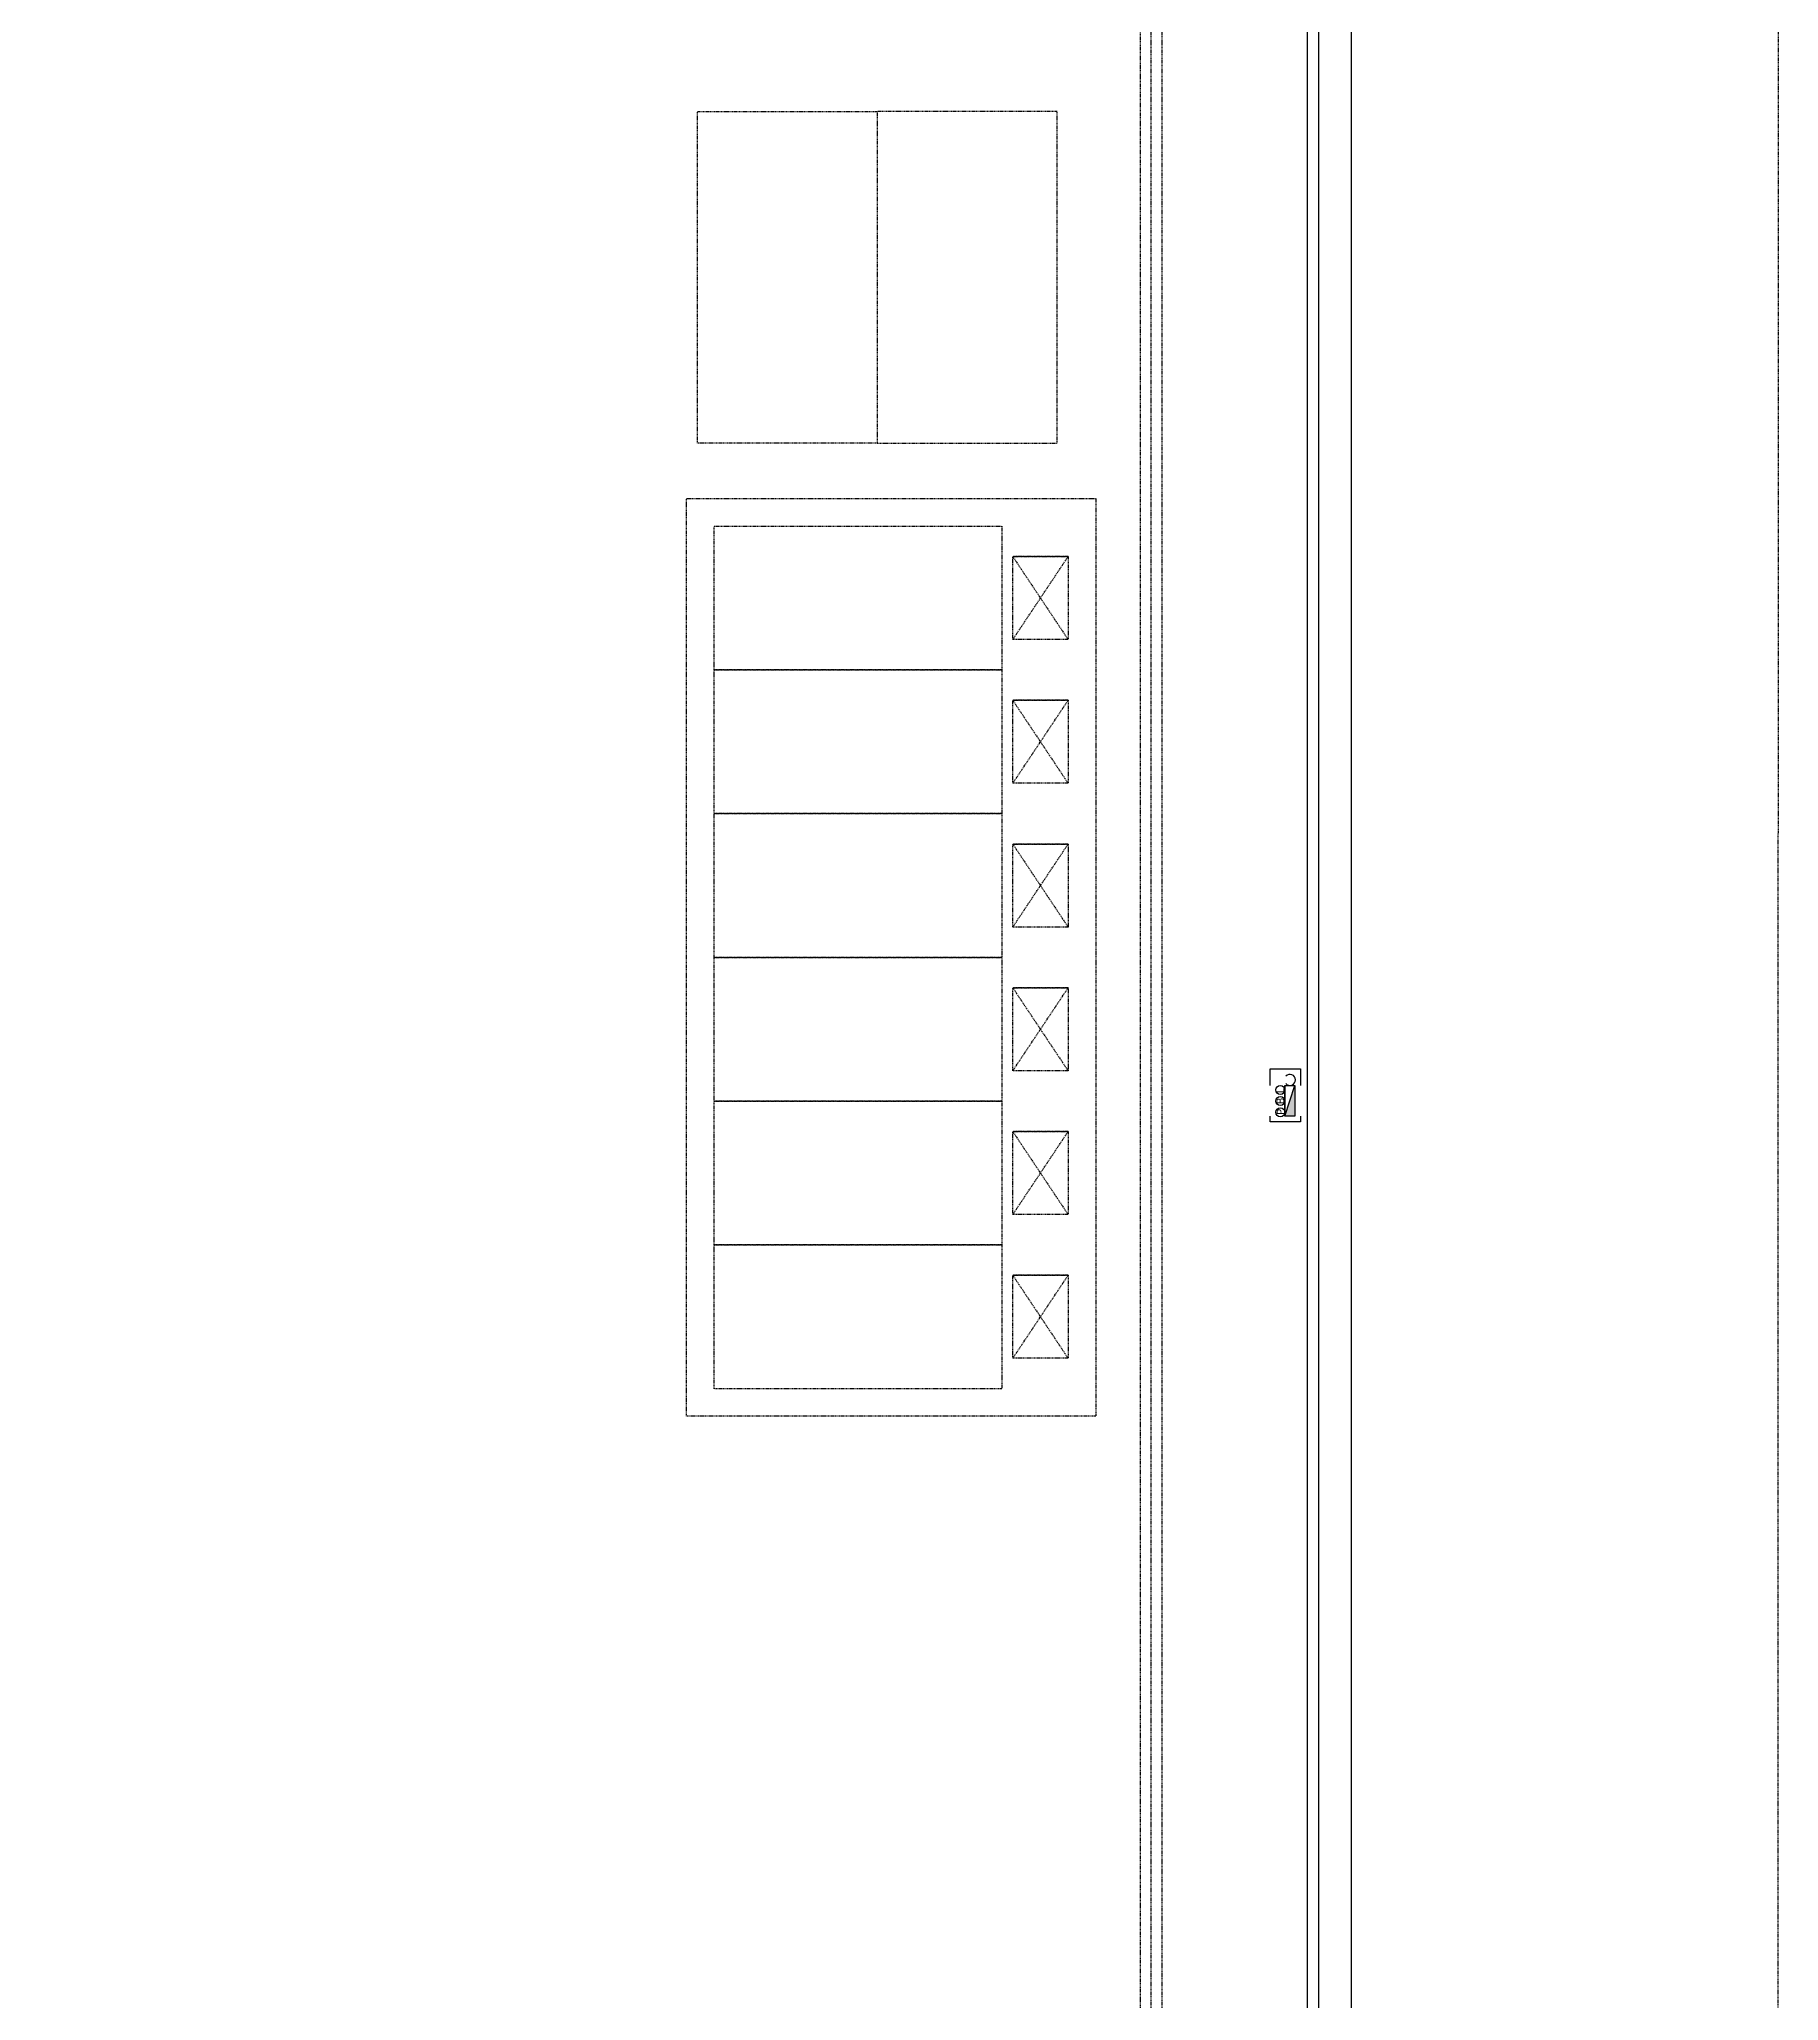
# Model space of a CAD drawing. Header units: millimetres. Extents: x 367092 to 767578, y 396038 to 811791.
# Drawn here: x 560061 to 561940, y 592975 to 595094 of the extents above; entities that cross this region are included whole.
import ezdxf
from ezdxf.enums import TextEntityAlignment as Align

# ---------------------------------------------------------------- set-up
doc = ezdxf.new("R2010")
doc.units = ezdxf.units.MM
doc.header["$LTSCALE"] = 100
doc.header["$MEASUREMENT"] = 0
for name, pattern in [('-HID', [2.5, 1.5, -1]), ('HIDDEN', [9.525, 6.35, -3.175]), ('HIDDEN2', [0.1875, 0.125, -0.0625])]:
    doc.linetypes.add(name, pattern=pattern)
doc.layers.get('0').update_dxf_attribs({"linetype": 'CONTINUOUS'})
for name, color, linetype in [('ELE2', 3, 'CONTINUOUS'), ('ELE9', 9, 'CONTINUOUS'), ('ETC', 14, 'CONTINUOUS'), ('FAC', 6, 'CONTINUOUS'), ('IHC', 3, 'CONTINUOUS'), ('LAND-2', 4, 'CONTINUOUS'), ('LAND-3', 9, 'CONTINUOUS'), ('polesign', 7, 'HIDDEN2'), ('트렌치', 9, 'CONTINUOUS')]:
    doc.layers.add(name, color=color, linetype=linetype)
doc.styles.add('MAP_맑은고딕', font='malgun_0.ttf')

# ---------------------------------------------------------------- blocks, each defined once
blk = doc.blocks.new('소화전(H)')
at = {"layer": 'IHC'}
h = blk.add_hatch(color=3, dxfattribs=at)
h.dxf.hatch_style = 1
h.paths.add_polyline_path([(-2.78, 0), (2.78, -1.8), (2.78, 0)])
at = {"linetype": 'HIDDEN', "ltscale": 0.2}
for points in [[(-2.78, -4.44), (-5.75, -4.44), (-5.75, 1), (-2.78, 1)], [(2.78, 1), (3.78, 1), (3.78, -4.44), (2.78, -4.44)]]:
    blk.add_lwpolyline(points, dxfattribs=at)
at = {"layer": 'IHC', "color": 3}
for p, q in [((2.78, -1.8), (-2.78, 0)), ((-2.78, -1.8), (2.78, -1.8))]:
    blk.add_line(p, q, dxfattribs=at)
blk.add_lwpolyline([(2.78, -1.8), (-2.78, -1.8), (-2.78, 0), (2.78, 0)], close=True, dxfattribs=at)
for centre in [(-1.95, -2.63), (0.05, -2.63), (2.08, -2.63)]:
    blk.add_circle(centre, 0.83, dxfattribs=at)
blk.add_arc((-3.78, -0.9), 1, 313.176, 226.824, dxfattribs=at)
at = {"layer": 'IHC', "color": 2, "style": 'MAP_맑은고딕'}
for s, p in [('L', (-1.84, -2.62)), ('B', (0.06, -2.62)), ('P', (2, -2.58))]:
    blk.add_text(s, height=1.38, rotation=180, dxfattribs=at).set_placement(p, align=Align.MIDDLE_CENTER)
blk = doc.blocks.new('A$C5041cb64')
at = {"xscale": 100, "yscale": 100, "zscale": 100, "rotation": 270}
blk.add_blockref('소화전(H)', (-303358, 103828), dxfattribs=at)
blk = doc.blocks.new('sdafewf')
at = {"layer": 'ELE2', "color": 253, "ltscale": 0.1}
blk.add_lwpolyline([(240076, 123083), (239476, 123083), (239476, 39333), (240076, 39333), (240076, 123083)], dxfattribs=at)
at = {"layer": 'ELE9', "color": 253, "linetype": '-HID', "ltscale": 0.1}
for points in [[(228251, 82883), (231501, 82883), (231501, 76883), (228251, 76883)], [(231501, 76883), (234751, 76883), (234751, 82883), (231501, 82883)], [(228551, 72783), (228551, 75383), (233751, 75383), (233751, 72783)], [(228551, 70183), (228551, 72783), (233751, 72783), (233751, 70183)], [(228551, 67583), (228551, 70183), (233751, 70183), (233751, 67583)], [(228551, 64983), (228551, 67583), (233751, 67583), (233751, 64983)], [(228551, 62383), (228551, 64983), (233751, 64983), (233751, 62383)], [(228551, 59783), (228551, 62383), (233751, 62383), (233751, 59783)]]:
    blk.add_lwpolyline(points, close=True, dxfattribs=at)
at = {"layer": 'ETC', "color": 253, "linetype": '-HID', "ltscale": 0.1}
blk.add_lwpolyline([(228051, 59283), (228051, 75883), (235451, 75883), (235451, 59283)], close=True, dxfattribs=at)
at = {"layer": 'FAC', "color": 253, "linetype": '-HID', "ltscale": 0.1}
for points in [[(233951, 73333), (233951, 74833), (234951, 74833), (234951, 73333), (233951, 73333), (234951, 74833), (233951, 74833), (234951, 73333)], [(233951, 70733), (233951, 72233), (234951, 72233), (234951, 70733), (233951, 70733), (234951, 72233), (233951, 72233), (234951, 70733)], [(233951, 68133), (233951, 69633), (234951, 69633), (234951, 68133), (233951, 68133), (234951, 69633), (233951, 69633), (234951, 68133)], [(233951, 65533), (233951, 67033), (234951, 67033), (234951, 65533), (233951, 65533), (234951, 67033), (233951, 67033), (234951, 65533)], [(233951, 62933), (233951, 64433), (234951, 64433), (234951, 62933), (233951, 62933), (234951, 64433), (233951, 64433), (234951, 62933)], [(233951, 60333), (233951, 61833), (234951, 61833), (234951, 60333), (233951, 60333), (234951, 61833), (233951, 61833), (234951, 60333)]]:
    blk.add_lwpolyline(points, dxfattribs=at)
at = {"layer": 'LAND-2', "color": 253, "linetype": '-HID', "ltscale": 0.1}
for points in [[(63651, 47783), (202651, 47783), (202651, 31533), (223851, 31533), (223851, 47783), (236651, 47783), (236651, 90483), (235376, 90483)], [(202851, 47983), (202851, 31733), (223651, 31733), (223651, 47983), (236451, 47983), (236451, 90283), (235376, 90283)]]:
    blk.add_lwpolyline(points, dxfattribs=at)
at = {"layer": 'LAND-3', "color": 253, "linetype": '-HID', "ltscale": 0.1}
blk.add_lwpolyline([(39267, 15588), (247787, 15588), (247801, 138133), (144908, 138123), (51695, 138167)], dxfattribs=at)
at = {"layer": '트렌치', "color": 253, "ltscale": 0.1}
blk.add_lwpolyline([(228551, 126883), (228551, 122883), (231651, 122883), (231651, 121083), (239276, 121083), (239276, 41333), (231651, 41333), (231651, 39533), (228551, 39533), (228551, 35733), (225651, 35733), (225651, 28908), (63526, 28908), (63526, 117683)], dxfattribs=at)
at = {"layer": '트렌치', "color": 253, "linetype": '-HID', "ltscale": 0.1}
blk.add_lwpolyline([(234726, 90083), (236251, 90083), (236251, 48183), (223451, 48183), (223451, 31933), (203051, 31933), (203051, 48183), (63651, 48183)], dxfattribs=at)
at = {"color": 253, "linetype": '-HID', "ltscale": 0.1}
blk.add_blockref('A$C5041cb64', (542409, -38838), dxfattribs=at)

msp = doc.modelspace()

# ---------------------------------------------------------------- block references
at = {"layer": 'polesign', "xscale": 0.05973333333333333, "yscale": 0.05973333333333333, "zscale": 0.05973333333333333}
msp.add_blockref('sdafewf', (547137.7, 590065.5), dxfattribs=at)

doc.saveas('drawing.dxf')
